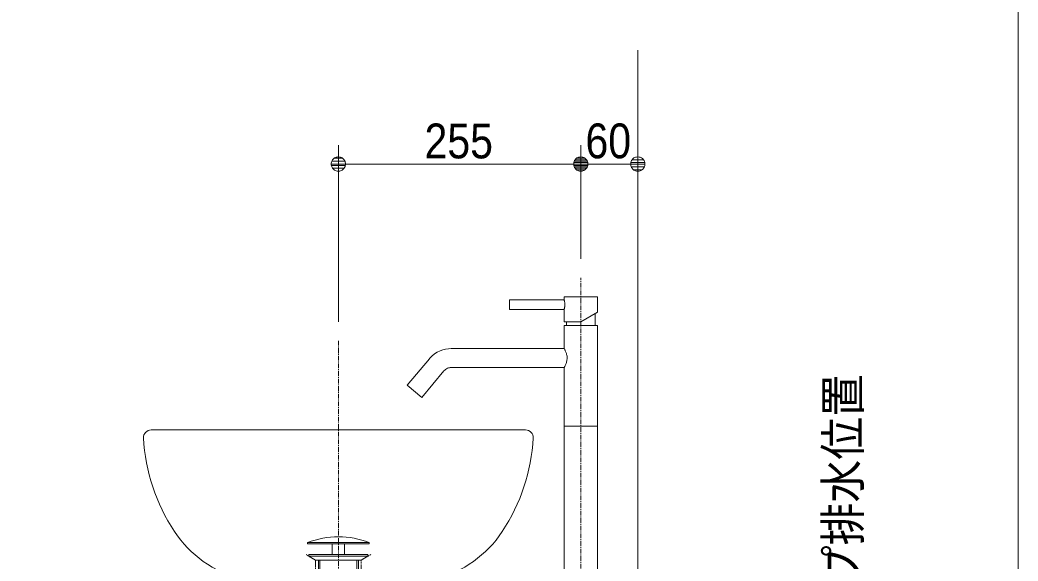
# Model space of a CAD drawing. Units: millimetres, scale not verified. Extents: x -6062 to 6062, y -3045 to 3045.
# Drawn here: x -4068 to -3018, y -1308 to -738 of the extents above; entities that cross this region are included whole.
import ezdxf
from ezdxf.enums import TextEntityAlignment as Align

# ---------------------------------------------------------------- set-up
doc = ezdxf.new("R2010")
doc.units = ezdxf.units.MM
doc.header["$LTSCALE"] = 20
doc.linetypes.add('CHAIN1', pattern=[8, 5, -1, 1, -1])
doc.linetypes.add('DASHED1', pattern=[1.8, 1.2, -0.6])
for name, color, linetype, lineweight in [('0-0_1図面枠', 7, 'Continuous', 9), ('0-1_5ボウル・キャビネット', 7, 'Continuous', 9), ('0-2_2寸法-2', 7, 'Continuous', 9), ('0-3_0', 7, 'Continuous', 9), ('0-4_2寸法-1', 7, 'Continuous', 9), ('0-7_4給排水', 7, 'Continuous', 9)]:
    doc.layers.add(name, color=color, linetype=linetype, lineweight=lineweight)
doc.styles.add('ＭＳ Ｐゴシック', font='')
doc.styles.get('ＭＳ Ｐゴシック').set_extended_font_data('MS PGothic')

# ---------------------------------------------------------------- blocks, each defined once
blk = doc.blocks.new('_Dot')
at = {"layer": '0-3_0'}
for p, q in [((-10, 0), (-20, 0)), ((9.78, 2), (-9.78, 2)), ((7.99, 6), (-7.99, 6)), ((9.16, -3.98), (-9.16, -3.98)), ((6, -7.98), (-6, -7.98))]:
    blk.add_line(p, q, dxfattribs=at)
for points in [[(10, 0), (9.92, 1.25), (9.69, 2.49), (9.3, 3.68), (8.76, 4.82), (8.09, 5.88), (7.29, 6.85), (6.37, 7.71), (5.36, 8.44), (4.26, 9.05), (3.09, 9.51), (1.87, 9.82), (0.63, 9.98), (-0.63, 9.98), (-1.87, 9.82), (-3.09, 9.51), (-4.26, 9.05), (-5.36, 8.44), (-6.37, 7.71), (-7.29, 6.85), (-8.09, 5.88), (-8.76, 4.82), (-9.3, 3.68), (-9.69, 2.49), (-9.92, 1.25), (-10, 0), (0, 0)], [(-10, 0), (-9.92, -1.25), (-9.69, -2.49), (-9.3, -3.68), (-8.76, -4.82), (-8.09, -5.88), (-7.29, -6.85), (-6.37, -7.71), (-5.36, -8.44), (-4.26, -9.05), (-3.09, -9.51), (-1.87, -9.82), (-0.63, -9.98), (0.63, -9.98), (1.87, -9.82), (3.09, -9.51), (4.26, -9.05), (5.36, -8.44), (6.37, -7.71), (7.29, -6.85), (8.09, -5.88), (8.76, -4.82), (9.3, -3.68), (9.69, -2.49), (9.92, -1.25), (10, 0), (0, 0)]]:
    blk.add_lwpolyline(points, close=True, dxfattribs=at)
blk = doc.blocks.new('グループ-7')
at = {"layer": '0-1_5ボウル・キャビネット'}
blk.add_line((-40890, -26540), (-36910, -26540), dxfattribs=at)
for points in [[(-36319.8, -23400), (-34960, -23400), (-42840, -23400)], [(-40953.1, -26536.6), (-40940, -26540), (-40900, -26600), (-36900, -26600), (-36860, -26540), (-36846.9, -26536.6)]]:
    blk.add_lwpolyline(points, dxfattribs=at)
at = {"layer": '0-1_5ボウル・キャビネット', "linetype": 'DASHED1'}
blk.add_lwpolyline([(-38220, -26024.5), (-38420, -26140), (-38420, -26540), (-39380, -26540), (-39380, -26140), (-39580, -26024.5)], dxfattribs=at)
at = {"layer": '0-1_5ボウル・キャビネット'}
for centre, radius, start, end in [((-42840, -23560), 160, 90, 183.13543), ((-34960, -23560), 160, 356.86457, 90), ((-39043.2, -23352), 3962.5, 183.13543, 213.50947), ((-38756.8, -23352), 3962.5, 326.49053, 356.86457), ((-40346, -24214.6), 2400, 213.50947, 255.34627), ((-37454, -24214.6), 2400, 284.65373, 326.49053)]:
    blk.add_arc(centre, radius, start, end, dxfattribs=at)
blk = doc.blocks.new('グループ-11')
at = {"layer": '0-7_4給排水', "linetype": 'CHAIN1'}
blk.add_line((-33800, -27600), (-33800, -20200), dxfattribs=at)
at = {"layer": '0-7_4給排水'}
for p, q in [((-33500, -20946.8), (-33500, -21200)), ((-34100, -21120), (-34100, -21200)), ((-33450, -23320), (-34150, -23320))]:
    blk.add_line(p, q, dxfattribs=at)
blk.add_lwpolyline([(-35300, -20660), (-35300, -20860), (-34150, -20860), (-34150, -21120), (-33800, -21120), (-33450.1, -20918), (-33450, -20600), (-34150, -20600), (-34150, -20660)], close=True, dxfattribs=at)
for points in [[(-34150, -20860), (-34149.9, -20859.5), (-34149.5, -20858.1), (-34148.8, -20855.8), (-34148, -20852.6), (-34146.9, -20848.5), (-34145.7, -20843.6), (-34144.3, -20837.9), (-34142.9, -20831.4), (-34141.5, -20824.2), (-34140.1, -20816.4), (-34138.8, -20808), (-34137.7, -20799.1), (-34136.7, -20789.7), (-34136, -20780), (-34135.6, -20770.1), (-34135.4, -20760), (-34135.5, -20750.3), (-34136, -20740.7), (-34136.6, -20731.3), (-34137.5, -20722.2), (-34138.6, -20713.4), (-34139.9, -20705.1), (-34141.2, -20697.2), (-34142.7, -20689.9), (-34144.1, -20683.3), (-34145.4, -20677.4), (-34146.7, -20672.2), (-34147.8, -20667.9), (-34148.7, -20664.5), (-34149.4, -20662), (-34149.9, -20660.5), (-34150, -20660)], [(-33450, -26520), (-33450, -21200), (-34150, -21200), (-34150, -21685.7), (-36526.1, -21685.7), (-36585.2, -21688.6), (-36643.8, -21697.4), (-36701.2, -21711.8), (-36756.9, -21731.9), (-36819.3, -21762.2), (-36877.8, -21799.6), (-36933.2, -21845), (-36984, -21898), (-36985.7, -21900), (-37453.2, -22457.2), (-37146.8, -22714.3), (-36679.3, -22157.2), (-36662.9, -22139.8), (-36644.5, -22124.6), (-36624.5, -22111.6), (-36603, -22101.1), (-36584.5, -22094.4), (-36565.3, -22089.6), (-36545.8, -22086.7), (-36526.1, -22085.7), (-34150, -22085.7), (-34150, -26520)], [(-34150, -22085.7), (-34149.4, -22084.7), (-34147.8, -22081.8), (-34145.1, -22076.9), (-34141.4, -22070.3), (-34137, -22061.9), (-34131.9, -22051.9), (-34126.3, -22040.5), (-34120.4, -22027.6), (-34114.3, -22013.5), (-34108.4, -21998.1), (-34102.8, -21981.6), (-34097.7, -21964.1), (-34093.4, -21945.6), (-34090.1, -21926.4), (-34088, -21906.6), (-34087.2, -21886.6), (-34087.9, -21866.6), (-34089.8, -21846.8), (-34093, -21827.6), (-34097.2, -21809.2), (-34102.2, -21791.7), (-34107.8, -21775.2), (-34113.7, -21759.7), (-34119.7, -21745.4), (-34125.6, -21732.4), (-34131.2, -21720.7), (-34136.5, -21710.5), (-34141, -21701.8), (-34144.8, -21694.9), (-34147.7, -21689.9), (-34149.4, -21686.8), (-34150, -21685.7)]]:
    blk.add_lwpolyline(points, dxfattribs=at)
blk = doc.blocks.new('グループ-12')
at = {"layer": '0-7_4給排水', "linetype": 'CHAIN1'}
blk.add_line((-38900, -21520), (-38900, -32000), dxfattribs=at)
at = {"layer": '0-7_4給排水'}
for p, q in [((-39319.3, -26140), (-39319.3, -26540)), ((-39289.3, -26140), (-39289.3, -26540)), ((-38509.3, -26140), (-38509.3, -26540)), ((-38479.3, -26140), (-38479.3, -26540))]:
    blk.add_line(p, q, dxfattribs=at)
for points in [[(-39549.3, -25770), (-38249.3, -25770), (-38249.3, -25800), (-39549.3, -25800)], [(-39029.3, -25800), (-38769.3, -25800), (-38769.3, -26020), (-39029.3, -26020)], [(-39519.3, -26020), (-38279.3, -26020), (-38279.3, -26060), (-39519.3, -26060)], [(-39380.6, -26140), (-39519.3, -26060), (-38279.3, -26060), (-38419.4, -26140)]]:
    blk.add_lwpolyline(points, close=True, dxfattribs=at)
blk.add_arc((-38899.3, -27470.4), 1820.4, 69.08018, 110.91982, dxfattribs=at)

msp = doc.modelspace()

# ---------------------------------------------------------------- linework, layer by layer
at = {"layer": '0-0_1図面枠'}
msp.add_line((-3017.5, 1750), (-3017.5, -2420), dxfattribs=at)
at = {"layer": '0-1_5ボウル・キャビネット'}
msp.add_lwpolyline([(-4067.5, -2020), (-3417.5, -2020), (-3417.5, -770)], dxfattribs=at)
at = {"layer": '0-4_2寸法-1'}
for p, q in [((-3732.5, -1056), (-3732.5, -870)), ((-3477.5, -990), (-3477.5, -870)), ((-3477.5, -990), (-3477.5, -870)), ((-3417.5, -1011), (-3417.5, -870)), ((-3717.49, -890), (-3492.51, -890)), ((-3432.51, -890), (-3462.49, -890))]:
    msp.add_line(p, q, dxfattribs=at)

# ---------------------------------------------------------------- block references
at = {"layer": '0-1_5ボウル・キャビネット', "xscale": 0.05, "yscale": 0.05}
msp.add_blockref('グループ-7', (-1787.5, 0), dxfattribs=at)
at = {"layer": '0-4_2寸法-1', "xscale": 0.7503418, "yscale": 0.7503418, "rotation": 180}
for p in [(-3732.5, -890), (-3477.5, -890)]:
    msp.add_blockref('_Dot', p, dxfattribs=at)
at = {"layer": '0-4_2寸法-1', "xscale": 0.7503418, "yscale": 0.7503418}
for p in [(-3477.5, -890), (-3417.5, -890)]:
    msp.add_blockref('_Dot', p, dxfattribs=at)
at = {"layer": '0-7_4給排水', "xscale": 0.05, "yscale": 0.05}
for name in ['グループ-11', 'グループ-12']:
    msp.add_blockref(name, (-1787.5, 0), dxfattribs=at)

# ---------------------------------------------------------------- texts
at = {"layer": '0-2_2寸法-2', "style": 'ＭＳ Ｐゴシック', "width": 0.9}
msp.add_text('Pトラップ排水位置', height=36.69, rotation=90, dxfattribs=at).set_placement((-3172.48, -1500.42), align=Align.BOTTOM_LEFT)
at = {"layer": '0-4_2寸法-1', "style": 'ＭＳ Ｐゴシック', "width": 0.9}
for s, p in [('255', (-3641.89, -895.06)), ('60', (-3472.58, -894.96))]:
    msp.add_text(s, height=36.66, dxfattribs=at).set_placement(p, align=Align.BOTTOM_LEFT)

doc.saveas('drawing.dxf')
